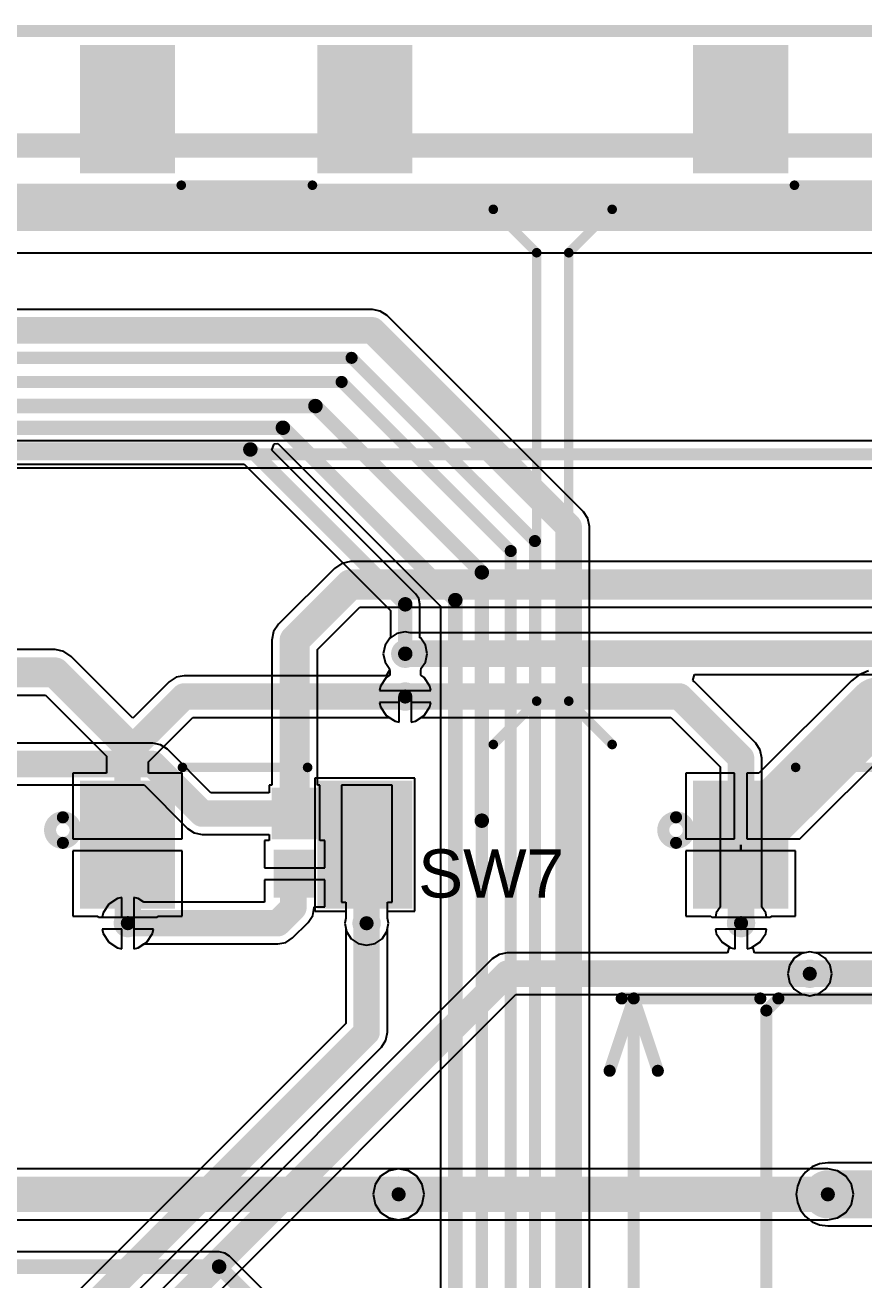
# Model space of a CAD drawing. Header units: millimetres. Extents: x 0 to 214, y 0 to 214.
# Drawn here: x 4.584 to 5.28, y 3.28 to 4.321 of the extents above; entities that cross this region are included whole.
import ezdxf

# ---------------------------------------------------------------- set-up
doc = ezdxf.new("R2010")
doc.units = ezdxf.units.MM
doc.header["$MEASUREMENT"] = 0
for name, color, linetype in [('BottomLayer', 5, 'Continuous'), ('BottomPaste', 16, 'Continuous'), ('BottomSolder', 6, 'Continuous'), ('Mechanical1', 6, 'Continuous'), ('Mechanical2', 216, 'Continuous'), ('TopLayer', 1, 'Continuous'), ('TopOverlay', 2, 'Continuous'), ('TopPaste', 8, 'Continuous'), ('TopSolder', 216, 'Continuous'), ('ViaHoleLayer', 16, 'Continuous')]:
    doc.layers.add(name, color=color, linetype=linetype)
doc.styles.add('Arial', font='', dxfattribs={"height": 0.2})
doc.styles.get('Arial').set_extended_font_data('Arial')

# ---------------------------------------------------------------- blocks, each defined once
blk = doc.blocks.new('TL3300CF160Q_234')
at = {"layer": 'TopLayer'}
for points in [[(-0.2559, 0.063), (-0.3543, 0.063), (-0.3543, 0.1339), (-0.2559, 0.1339)], [(0.3543, 0.063), (0.2559, 0.063), (0.2559, 0.1339), (0.3543, 0.1339)], [(-0.2559, -0.1339), (-0.3543, -0.1339), (-0.3543, -0.063), (-0.2559, -0.063)], [(0.3543, -0.1339), (0.2559, -0.1339), (0.2559, -0.063), (0.3543, -0.063)]]:
    blk.add_hatch(color=1, dxfattribs=at).paths.add_polyline_path(points)
at = {"layer": 'TopPaste'}
for points in [[(-0.2559, 0.063), (-0.3543, 0.063), (-0.3543, 0.1339), (-0.2559, 0.1339)], [(0.3543, 0.063), (0.2559, 0.063), (0.2559, 0.1339), (0.3543, 0.1339)], [(-0.2559, -0.1339), (-0.3543, -0.1339), (-0.3543, -0.063), (-0.2559, -0.063)], [(0.3543, -0.1339), (0.2559, -0.1339), (0.2559, -0.063), (0.3543, -0.063)]]:
    blk.add_hatch(color=8, dxfattribs=at).paths.add_polyline_path(points)
at = {"layer": 'TopSolder'}
for points in [[(-0.2519, 0.059), (-0.3583, 0.059), (-0.3583, 0.1379), (-0.2519, 0.1379)], [(0.3583, 0.059), (0.2519, 0.059), (0.2519, 0.1379), (0.3583, 0.1379)], [(-0.2519, -0.1379), (-0.3583, -0.1379), (-0.3583, -0.059), (-0.2519, -0.059)], [(0.3583, -0.1379), (0.2519, -0.1379), (0.2519, -0.059), (0.3583, -0.059)]]:
    blk.add_hatch(color=216, dxfattribs=at).paths.add_polyline_path(points)
at = {"layer": 'TopOverlay', "const_width": 0.00787}
for points in [[(-0.186, 0.241), (-0.222, 0.205)], [(-0.186, 0.241), (0.186, 0.241)], [(0.186, 0.241), (0.222, 0.205)], [(-0.241, 0.0528), (-0.241, -0.051)], [(0.242, 0.0538), (0.242, -0.055)], [(-0.222, -0.205), (-0.186, -0.241)], [(0.222, -0.205), (0.186, -0.241)], [(-0.186, -0.241), (0.186, -0.241)]]:
    blk.add_lwpolyline(points, dxfattribs=at)
at = {"layer": 'TopOverlay'}
for points, const_width in [([(-0.188, 0.241, 1), (-0.184, 0.241, 1)], 0.00394), ([(-0.188, 0.241, 1), (-0.184, 0.241, 1)], 0.00394), ([(0.184, 0.241, 1), (0.188, 0.241, 1)], 0.00394), ([(0.184, 0.241, 1), (0.188, 0.241, 1)], 0.00394), ([(-0.224, 0.205, 1), (-0.22, 0.205, 1)], 0.00394), ([(0.22, 0.205, 1), (0.224, 0.205, 1)], 0.00394), ([(-0.2824, 0.152, 1), (-0.3036, 0.152, 1)], 0.01), ([(-0.3061, 0.152, 1), (-0.3011, 0.152, 1)], 0.005), ([(-0.2849, 0.152, 1), (-0.2799, 0.152, 1)], 0.005), ([(-0.243, 0.0528, 1), (-0.239, 0.0528, 1)], 0.00394), ([(0.24, 0.0538, 1), (0.244, 0.0538, 1)], 0.00394), ([(-0.243, -0.051, 1), (-0.239, -0.051, 1)], 0.00394), ([(0.24, -0.055, 1), (0.244, -0.055, 1)], 0.00394), ([(-0.224, -0.205, 1), (-0.22, -0.205, 1)], 0.00394), ([(0.22, -0.205, 1), (0.224, -0.205, 1)], 0.00394), ([(-0.188, -0.241, 1), (-0.184, -0.241, 1)], 0.00394), ([(-0.188, -0.241, 1), (-0.184, -0.241, 1)], 0.00394), ([(0.184, -0.241, 1), (0.188, -0.241, 1)], 0.00394), ([(0.184, -0.241, 1), (0.188, -0.241, 1)], 0.00394)]:
    blk.add_lwpolyline(points, format="xyb", close=True, dxfattribs=dict(at, const_width=const_width))
blk = doc.blocks.new('RES_0603_B_247')
at = {"layer": 'BottomLayer'}
for points in [[(-0.045, -0.0175), (-0.045, 0.0175), (-0.015, 0.0175), (-0.015, -0.0175)], [(0.015, -0.0175), (0.015, 0.0175), (0.045, 0.0175), (0.045, -0.0175)]]:
    blk.add_hatch(color=5, dxfattribs=at).paths.add_polyline_path(points)
at = {"layer": 'BottomPaste'}
for points in [[(-0.045, -0.0175), (-0.045, 0.0175), (-0.015, 0.0175), (-0.015, -0.0175)], [(0.015, -0.0175), (0.015, 0.0175), (0.045, 0.0175), (0.045, -0.0175)]]:
    blk.add_hatch(color=16, dxfattribs=at).paths.add_polyline_path(points)
at = {"layer": 'BottomSolder'}
for points in [[(-0.049, -0.0215), (-0.049, 0.0215), (-0.011, 0.0215), (-0.011, -0.0215)], [(0.011, -0.0215), (0.011, 0.0215), (0.049, 0.0215), (0.049, -0.0215)]]:
    blk.add_hatch(color=6, dxfattribs=at).paths.add_polyline_path(points)
blk = doc.blocks.new('C__0603_B_258')
at = {"layer": 'BottomLayer'}
for points in [[(-0.045, -0.0175), (-0.045, 0.0175), (-0.015, 0.0175), (-0.015, -0.0175)], [(0.015, -0.0175), (0.015, 0.0175), (0.045, 0.0175), (0.045, -0.0175)]]:
    blk.add_hatch(color=5, dxfattribs=at).paths.add_polyline_path(points)
at = {"layer": 'BottomPaste'}
for points in [[(-0.045, -0.0175), (-0.045, 0.0175), (-0.015, 0.0175), (-0.015, -0.0175)], [(0.015, -0.0175), (0.015, 0.0175), (0.045, 0.0175), (0.045, -0.0175)]]:
    blk.add_hatch(color=16, dxfattribs=at).paths.add_polyline_path(points)
at = {"layer": 'BottomSolder'}
for points in [[(-0.0474, -0.0199), (-0.0474, 0.0199), (-0.0126, 0.0199), (-0.0126, -0.0199)], [(0.0126, -0.0199), (0.0126, 0.0199), (0.0474, 0.0199), (0.0474, -0.0199)]]:
    blk.add_hatch(color=6, dxfattribs=at).paths.add_polyline_path(points)
blk = doc.blocks.new('TL3300CF160Q_272')
at = {"layer": 'TopLayer'}
for points in [[(-0.2559, 0.063), (-0.3543, 0.063), (-0.3543, 0.1339), (-0.2559, 0.1339)], [(0.3543, 0.063), (0.2559, 0.063), (0.2559, 0.1339), (0.3543, 0.1339)], [(-0.2559, -0.1339), (-0.3543, -0.1339), (-0.3543, -0.063), (-0.2559, -0.063)], [(0.3543, -0.1339), (0.2559, -0.1339), (0.2559, -0.063), (0.3543, -0.063)]]:
    blk.add_hatch(color=1, dxfattribs=at).paths.add_polyline_path(points)
at = {"layer": 'TopPaste'}
for points in [[(-0.2559, 0.063), (-0.3543, 0.063), (-0.3543, 0.1339), (-0.2559, 0.1339)], [(0.3543, 0.063), (0.2559, 0.063), (0.2559, 0.1339), (0.3543, 0.1339)], [(-0.2559, -0.1339), (-0.3543, -0.1339), (-0.3543, -0.063), (-0.2559, -0.063)], [(0.3543, -0.1339), (0.2559, -0.1339), (0.2559, -0.063), (0.3543, -0.063)]]:
    blk.add_hatch(color=8, dxfattribs=at).paths.add_polyline_path(points)
at = {"layer": 'TopSolder'}
for points in [[(-0.2519, 0.059), (-0.3583, 0.059), (-0.3583, 0.1379), (-0.2519, 0.1379)], [(0.3583, 0.059), (0.2519, 0.059), (0.2519, 0.1379), (0.3583, 0.1379)], [(-0.2519, -0.1379), (-0.3583, -0.1379), (-0.3583, -0.059), (-0.2519, -0.059)], [(0.3583, -0.1379), (0.2519, -0.1379), (0.2519, -0.059), (0.3583, -0.059)]]:
    blk.add_hatch(color=216, dxfattribs=at).paths.add_polyline_path(points)
at = {"layer": 'TopOverlay', "const_width": 0.00787}
for points in [[(-0.186, 0.241), (-0.222, 0.205)], [(-0.186, 0.241), (0.186, 0.241)], [(0.186, 0.241), (0.222, 0.205)], [(-0.241, 0.0528), (-0.241, -0.051)], [(0.242, 0.0538), (0.242, -0.055)], [(-0.222, -0.205), (-0.186, -0.241)], [(0.222, -0.205), (0.186, -0.241)], [(-0.186, -0.241), (0.186, -0.241)]]:
    blk.add_lwpolyline(points, dxfattribs=at)
at = {"layer": 'TopOverlay'}
for points, const_width in [([(-0.188, 0.241, 1), (-0.184, 0.241, 1)], 0.00394), ([(-0.188, 0.241, 1), (-0.184, 0.241, 1)], 0.00394), ([(0.184, 0.241, 1), (0.188, 0.241, 1)], 0.00394), ([(0.184, 0.241, 1), (0.188, 0.241, 1)], 0.00394), ([(-0.224, 0.205, 1), (-0.22, 0.205, 1)], 0.00394), ([(0.22, 0.205, 1), (0.224, 0.205, 1)], 0.00394), ([(-0.2824, 0.152, 1), (-0.3036, 0.152, 1)], 0.01), ([(-0.3061, 0.152, 1), (-0.3011, 0.152, 1)], 0.005), ([(-0.2849, 0.152, 1), (-0.2799, 0.152, 1)], 0.005), ([(-0.243, 0.0528, 1), (-0.239, 0.0528, 1)], 0.00394), ([(0.24, 0.0538, 1), (0.244, 0.0538, 1)], 0.00394), ([(-0.243, -0.051, 1), (-0.239, -0.051, 1)], 0.00394), ([(0.24, -0.055, 1), (0.244, -0.055, 1)], 0.00394), ([(-0.224, -0.205, 1), (-0.22, -0.205, 1)], 0.00394), ([(0.22, -0.205, 1), (0.224, -0.205, 1)], 0.00394), ([(-0.188, -0.241, 1), (-0.184, -0.241, 1)], 0.00394), ([(-0.188, -0.241, 1), (-0.184, -0.241, 1)], 0.00394), ([(0.184, -0.241, 1), (0.188, -0.241, 1)], 0.00394), ([(0.184, -0.241, 1), (0.188, -0.241, 1)], 0.00394)]:
    blk.add_lwpolyline(points, format="xyb", close=True, dxfattribs=dict(at, const_width=const_width))

msp = doc.modelspace()

# ---------------------------------------------------------------- hatches: boundary and pattern name
at = {"layer": 'BottomLayer'}
h = msp.add_hatch(color=5, dxfattribs=at)
edge = h.paths.add_edge_path()
edge.add_arc((4.8995, 3.7995), 0.0118, 0, 360)
h = msp.add_hatch(color=5, dxfattribs=at)
edge = h.paths.add_edge_path()
edge.add_arc((4.8995, 3.764), 0.0118, 0, 360)
h = msp.add_hatch(color=5, dxfattribs=at)
edge = h.paths.add_edge_path()
edge.add_arc((4.6694, 3.576), 0.0118, 0, 360)
h = msp.add_hatch(color=5, dxfattribs=at)
edge = h.paths.add_edge_path()
edge.add_arc((4.8674, 3.5759), 0.0118, 0, 360)
h = msp.add_hatch(color=5, dxfattribs=at)
edge = h.paths.add_edge_path()
edge.add_arc((5.178, 3.576), 0.0118, 0, 360)
h = msp.add_hatch(color=5, dxfattribs=at)
edge = h.paths.add_edge_path()
edge.add_arc((5.235, 3.534), 0.0118, 0, 360)
h = msp.add_hatch(color=5, dxfattribs=at)
edge = h.paths.add_edge_path()
edge.add_arc((4.894, 3.351), 0.0118, 0, 360)
h = msp.add_hatch(color=5, dxfattribs=at)
edge = h.paths.add_edge_path()
edge.add_arc((5.25, 3.351), 0.0118, 0, 360)
at = {"layer": 'BottomSolder'}
h = msp.add_hatch(color=6, dxfattribs=at)
edge = h.paths.add_edge_path()
edge.add_arc((4.8995, 3.7995), 0.00591, 0, 360)
h = msp.add_hatch(color=6, dxfattribs=at)
edge = h.paths.add_edge_path()
edge.add_arc((4.8995, 3.764), 0.00591, 0, 360)
h = msp.add_hatch(color=6, dxfattribs=at)
edge = h.paths.add_edge_path()
edge.add_arc((4.6694, 3.576), 0.00591, 0, 360)
h = msp.add_hatch(color=6, dxfattribs=at)
edge = h.paths.add_edge_path()
edge.add_arc((4.8674, 3.5759), 0.00591, 0, 360)
h = msp.add_hatch(color=6, dxfattribs=at)
edge = h.paths.add_edge_path()
edge.add_arc((5.178, 3.576), 0.00591, 0, 360)
h = msp.add_hatch(color=6, dxfattribs=at)
edge = h.paths.add_edge_path()
edge.add_arc((5.235, 3.534), 0.00591, 0, 360)
h = msp.add_hatch(color=6, dxfattribs=at)
edge = h.paths.add_edge_path()
edge.add_arc((4.894, 3.351), 0.00591, 0, 360)
h = msp.add_hatch(color=6, dxfattribs=at)
edge = h.paths.add_edge_path()
edge.add_arc((5.25, 3.351), 0.00591, 0, 360)
at = {"layer": 'TopLayer'}
h = msp.add_hatch(color=1, dxfattribs=at)
edge = h.paths.add_edge_path()
edge.add_arc((4.8995, 3.7995), 0.0118, 0, 360)
h = msp.add_hatch(color=1, dxfattribs=at)
edge = h.paths.add_edge_path()
edge.add_arc((4.8995, 3.764), 0.0118, 0, 360)
h = msp.add_hatch(color=1, dxfattribs=at)
edge = h.paths.add_edge_path()
edge.add_arc((4.6694, 3.576), 0.0118, 0, 360)
h = msp.add_hatch(color=1, dxfattribs=at)
edge = h.paths.add_edge_path()
edge.add_arc((4.8674, 3.5759), 0.0118, 0, 360)
h = msp.add_hatch(color=1, dxfattribs=at)
edge = h.paths.add_edge_path()
edge.add_arc((5.178, 3.576), 0.0118, 0, 360)
h = msp.add_hatch(color=1, dxfattribs=at)
edge = h.paths.add_edge_path()
edge.add_arc((5.235, 3.534), 0.0118, 0, 360)
h = msp.add_hatch(color=1, dxfattribs=at)
edge = h.paths.add_edge_path()
edge.add_arc((4.894, 3.351), 0.0118, 0, 360)
h = msp.add_hatch(color=1, dxfattribs=at)
edge = h.paths.add_edge_path()
edge.add_arc((5.25, 3.351), 0.0118, 0, 360)
at = {"layer": 'TopSolder'}
h = msp.add_hatch(color=216, dxfattribs=at)
edge = h.paths.add_edge_path()
edge.add_arc((4.8995, 3.7995), 0.00591, 0, 360)
h = msp.add_hatch(color=216, dxfattribs=at)
edge = h.paths.add_edge_path()
edge.add_arc((4.8995, 3.764), 0.00591, 0, 360)
h = msp.add_hatch(color=216, dxfattribs=at)
edge = h.paths.add_edge_path()
edge.add_arc((4.6694, 3.576), 0.00591, 0, 360)
h = msp.add_hatch(color=216, dxfattribs=at)
edge = h.paths.add_edge_path()
edge.add_arc((4.8674, 3.5759), 0.00591, 0, 360)
h = msp.add_hatch(color=216, dxfattribs=at)
edge = h.paths.add_edge_path()
edge.add_arc((5.178, 3.576), 0.00591, 0, 360)
h = msp.add_hatch(color=216, dxfattribs=at)
edge = h.paths.add_edge_path()
edge.add_arc((5.235, 3.534), 0.00591, 0, 360)
h = msp.add_hatch(color=216, dxfattribs=at)
edge = h.paths.add_edge_path()
edge.add_arc((4.894, 3.351), 0.00591, 0, 360)
h = msp.add_hatch(color=216, dxfattribs=at)
edge = h.paths.add_edge_path()
edge.add_arc((5.25, 3.351), 0.00591, 0, 360)
at = {"layer": 'ViaHoleLayer'}
h = msp.add_hatch(color=16, dxfattribs=at)
edge = h.paths.add_edge_path()
edge.add_arc((4.8995, 3.7995), 0.00591, 0, 360)
h = msp.add_hatch(color=16, dxfattribs=at)
edge = h.paths.add_edge_path()
edge.add_arc((4.8995, 3.764), 0.00591, 0, 360)
h = msp.add_hatch(color=16, dxfattribs=at)
edge = h.paths.add_edge_path()
edge.add_arc((4.6694, 3.576), 0.00591, 0, 360)
h = msp.add_hatch(color=16, dxfattribs=at)
edge = h.paths.add_edge_path()
edge.add_arc((4.8674, 3.5759), 0.00591, 0, 360)
h = msp.add_hatch(color=16, dxfattribs=at)
edge = h.paths.add_edge_path()
edge.add_arc((5.178, 3.576), 0.00591, 0, 360)
h = msp.add_hatch(color=16, dxfattribs=at)
edge = h.paths.add_edge_path()
edge.add_arc((5.235, 3.534), 0.00591, 0, 360)
h = msp.add_hatch(color=16, dxfattribs=at)
edge = h.paths.add_edge_path()
edge.add_arc((4.894, 3.351), 0.00591, 0, 360)
h = msp.add_hatch(color=16, dxfattribs=at)
edge = h.paths.add_edge_path()
edge.add_arc((5.25, 3.351), 0.00591, 0, 360)

# ---------------------------------------------------------------- linework, layer by layer
at = {"layer": 'BottomLayer'}
for p, q in [((1.6233, 4.132), (5.7925, 4.132)), ((5.7024, 3.9762), (4.523, 3.9762)), ((4.5276, 3.9538), (5.707, 3.9538)), ((4.8468, 3.8744), (4.8407, 3.8703)), ((4.854, 3.8759), (4.8468, 3.8744)), ((5.859, 3.8759), (4.854, 3.8759)), ((4.8407, 3.8703), (4.7944, 3.8241)), ((4.8266, 3.8029), (4.8618, 3.8381)), ((4.8618, 3.8381), (5.8512, 3.8381)), ((4.7944, 3.8241), (4.7903, 3.818)), ((4.7903, 3.818), (4.7889, 3.8107)), ((4.7889, 3.8107), (4.7889, 3.6904)), ((4.8866, 3.8124), (4.8827, 3.8065)), ((4.8925, 3.8163), (4.8866, 3.8124)), ((4.8995, 3.8177), (4.8925, 3.8163)), ((4.9036, 3.8169), (4.8995, 3.8177)), ((5.3205, 3.8169), (4.9036, 3.8169)), ((4.8266, 3.6904), (4.8266, 3.8029)), ((4.8827, 3.8065), (4.8813, 3.7995)), ((4.8813, 3.7995), (4.8827, 3.7926)), ((4.8827, 3.7926), (4.8862, 3.7874)), ((4.8837, 3.7797), (4.8789, 3.7725)), ((4.8867, 3.7817), (4.8837, 3.7797)), ((4.8862, 3.7874), (4.8867, 3.7852)), ((4.8867, 3.7852), (4.8867, 3.7817)), ((5.1379, 3.7772), (5.1394, 3.7822)), ((5.1394, 3.7822), (5.3133, 3.7822)), ((4.8789, 3.7725), (4.8782, 3.769)), ((4.8782, 3.769), (4.8995, 3.769)), ((4.8995, 3.769), (4.8995, 3.764)), ((5.1393, 3.7763), (5.1379, 3.7772)), ((5.1903, 3.7253), (5.1393, 3.7763)), ((4.8945, 3.759), (4.8782, 3.759)), ((4.8782, 3.759), (4.8789, 3.7555)), ((4.8945, 3.7428), (4.8945, 3.759)), ((4.8995, 3.764), (4.9045, 3.764)), ((4.9045, 3.764), (4.9045, 3.7428)), ((4.8789, 3.7555), (4.8837, 3.7483)), ((4.8837, 3.7483), (4.891, 3.7435)), ((4.891, 3.7435), (4.8945, 3.7428)), ((4.9045, 3.7428), (4.908, 3.7435)), ((4.908, 3.7435), (4.9128, 3.7467)), ((4.9128, 3.7467), (5.1198, 3.7467)), ((5.1198, 3.7467), (5.1607, 3.7058)), ((4.69, 3.7253), (4.3151, 3.7253)), ((4.6966, 3.724), (4.69, 3.7253)), ((4.7023, 3.7203), (4.6966, 3.724)), ((4.7383, 3.6842), (4.7023, 3.7203)), ((5.194, 3.7196), (5.1903, 3.7253)), ((5.1903, 3.7253), (5.1903, 3.7253)), ((5.1953, 3.713), (5.194, 3.7196)), ((5.1953, 3.5893), (5.1953, 3.713)), ((5.1607, 3.7058), (5.1607, 3.5893)), ((4.3765, 3.6907), (4.6828, 3.6907)), ((4.6828, 3.6907), (4.7188, 3.6546)), ((4.7889, 3.6904), (4.7867, 3.6904)), ((4.7867, 3.6904), (4.7867, 3.6842)), ((4.8287, 3.6904), (4.8266, 3.6904)), ((4.8287, 3.6445), (4.8287, 3.6904)), ((4.8887, 3.6904), (4.8467, 3.6904)), ((4.8467, 3.6904), (4.8467, 3.6434)), ((4.8887, 3.6434), (4.8887, 3.6904)), ((4.7867, 3.6842), (4.7383, 3.6842)), ((4.7188, 3.6546), (4.7245, 3.6509)), ((4.7245, 3.6509), (4.7311, 3.6496)), ((4.7311, 3.6496), (4.7867, 3.6496)), ((4.7867, 3.6445), (4.7827, 3.6445)), ((4.7827, 3.6445), (4.7827, 3.622)), ((4.7867, 3.6496), (4.7867, 3.6445)), ((4.8327, 3.6445), (4.8287, 3.6445)), ((4.8327, 3.622), (4.8327, 3.6445)), ((4.8467, 3.6434), (4.8467, 3.6434)), ((4.8467, 3.6434), (4.8467, 3.6405)), ((4.8467, 3.6405), (4.8467, 3.6405)), ((4.8467, 3.6405), (4.8467, 3.5935)), ((4.8887, 3.6405), (4.8887, 3.6434)), ((4.8887, 3.6434), (4.8887, 3.6434)), ((4.8887, 3.5935), (4.8887, 3.6405)), ((4.8887, 3.6405), (4.8887, 3.6405)), ((4.7827, 3.622), (4.8077, 3.622)), ((4.8077, 3.622), (4.8327, 3.622)), ((4.8077, 3.612), (4.7827, 3.612)), ((4.7827, 3.612), (4.7827, 3.5933)), ((4.8327, 3.612), (4.8077, 3.612)), ((4.8327, 3.5895), (4.8327, 3.612)), ((4.6537, 3.5917), (4.6488, 3.5845)), ((4.6609, 3.5965), (4.6537, 3.5917)), ((4.6644, 3.5972), (4.6609, 3.5965)), ((4.6644, 3.581), (4.6644, 3.5972)), ((4.6779, 3.5965), (4.6744, 3.5972)), ((4.6744, 3.5972), (4.6744, 3.576)), ((4.6827, 3.5933), (4.6779, 3.5965)), ((4.7827, 3.5933), (4.6827, 3.5933)), ((4.8467, 3.5935), (4.8501, 3.5935)), ((4.8501, 3.5935), (4.8501, 3.5801)), ((4.8848, 3.5801), (4.8848, 3.5935)), ((4.8848, 3.5935), (4.8887, 3.5935)), ((4.6488, 3.5845), (4.6481, 3.581)), ((4.8189, 3.5766), (4.8227, 3.5823)), ((4.8227, 3.5823), (4.824, 3.5889)), ((4.824, 3.5889), (4.824, 3.5895)), ((4.824, 3.5895), (4.8327, 3.5895)), ((5.1575, 3.5845), (5.1568, 3.581)), ((5.1607, 3.5893), (5.1575, 3.5845)), ((5.1985, 3.5845), (5.1953, 3.5893)), ((5.1992, 3.581), (5.1985, 3.5845)), ((4.6481, 3.581), (4.6644, 3.581)), ((4.6644, 3.571), (4.6481, 3.571)), ((4.6481, 3.571), (4.6488, 3.5675)), ((4.6644, 3.5548), (4.6644, 3.571)), ((4.6744, 3.576), (4.6744, 3.5548)), ((4.8061, 3.5637), (4.8189, 3.5766)), ((4.8501, 3.5801), (4.8493, 3.5759)), ((4.8493, 3.5759), (4.8501, 3.5717)), ((4.8501, 3.5717), (4.8501, 3.4926)), ((4.8856, 3.5759), (4.8848, 3.5801)), ((4.8848, 3.5717), (4.8856, 3.5759)), ((4.8848, 3.4854), (4.8848, 3.5717)), ((5.1568, 3.581), (5.1992, 3.581)), ((5.1992, 3.571), (5.1568, 3.571)), ((5.1568, 3.571), (5.1575, 3.5675)), ((5.1985, 3.5675), (5.1992, 3.571)), ((4.6488, 3.5675), (4.6537, 3.5603)), ((4.8004, 3.56), (4.8061, 3.5637)), ((5.1575, 3.5675), (5.1623, 3.5603)), ((5.1937, 3.5603), (5.1985, 3.5675)), ((4.6537, 3.5603), (4.6609, 3.5555)), ((4.6609, 3.5555), (4.6644, 3.5548)), ((4.6744, 3.5548), (4.6779, 3.5555)), ((4.6779, 3.5555), (4.6827, 3.5587)), ((4.6827, 3.5587), (4.7938, 3.5587)), ((4.7938, 3.5587), (4.8004, 3.56)), ((4.984, 3.5513), (4.9774, 3.55)), ((5.1667, 3.5513), (4.984, 3.5513)), ((5.1623, 3.5603), (5.1682, 3.5563)), ((5.1682, 3.5563), (5.1667, 3.5513)), ((5.1878, 3.5563), (5.1937, 3.5603)), ((5.1893, 3.5513), (5.1878, 3.5563)), ((5.2308, 3.5513), (5.1893, 3.5513)), ((5.235, 3.5522), (5.2308, 3.5513)), ((5.2419, 3.5508), (5.235, 3.5522)), ((5.2478, 3.5468), (5.2419, 3.5508)), ((4.9717, 3.5463), (4.6747, 3.2493)), ((4.9774, 3.55), (4.9717, 3.5463)), ((5.2518, 3.5409), (5.2478, 3.5468)), ((5.2532, 3.534), (5.2518, 3.5409)), ((5.2518, 3.5271), (5.2532, 3.534)), ((5.2419, 3.5172), (5.2478, 3.5212)), ((5.2478, 3.5212), (5.2518, 3.5271)), ((4.7043, 3.2298), (4.9912, 3.5167)), ((4.9912, 3.5167), (5.2308, 3.5167)), ((5.2308, 3.5167), (5.235, 3.5158)), ((5.235, 3.5158), (5.2419, 3.5172)), ((4.8501, 3.4926), (4.6187, 3.2613)), ((4.8797, 3.4732), (4.8834, 3.4788)), ((4.8834, 3.4788), (4.8848, 3.4854)), ((4.6483, 3.2418), (4.8797, 3.4732)), ((4.879, 3.366), (4.8744, 3.3591)), ((4.8859, 3.3706), (4.879, 3.366)), ((4.894, 3.3722), (4.8859, 3.3706)), ((5.25, 3.3722), (4.894, 3.3722)), ((5.2581, 3.3706), (5.25, 3.3722)), ((5.265, 3.366), (5.2581, 3.3706)), ((5.2696, 3.3591), (5.265, 3.366)), ((4.8744, 3.3591), (4.8728, 3.351)), ((5.2712, 3.351), (5.2696, 3.3591)), ((4.8728, 3.351), (4.8744, 3.3429)), ((4.8744, 3.3429), (4.879, 3.336)), ((5.265, 3.336), (5.2696, 3.3429)), ((5.2696, 3.3429), (5.2712, 3.351)), ((4.879, 3.336), (4.8859, 3.3314)), ((4.8859, 3.3314), (4.894, 3.3298)), ((5.25, 3.3298), (5.2581, 3.3314)), ((5.2581, 3.3314), (5.265, 3.336)), ((4.894, 3.3298), (5.25, 3.3298))]:
    msp.add_line(p, q, dxfattribs=at)
for points, const_width in [([(1.7748, 4.2212), (6.1858, 4.2212)], 0.02), ([(1.752, 4.1699), (6.1461, 4.1699)], 0.0394), ([(4.523, 3.965), (5.707, 3.965)], 0.01), ([(4.8077, 3.8107), (4.854, 3.857)], 0.025), ([(4.854, 3.857), (5.859, 3.857)], 0.025), ([(4.8077, 3.6692), (4.8077, 3.8107)], 0.025), ([(4.8995, 3.7995), (5.3205, 3.7995)], 0.022), ([(4.8995, 3.764), (5.127, 3.764)], 0.022), ([(5.127, 3.764), (5.178, 3.713)], 0.022), ([(4.303, 3.708), (4.69, 3.708)], 0.022), ([(4.69, 3.708), (4.7311, 3.6669)], 0.022), ([(5.178, 3.576), (5.178, 3.713)], 0.022), ([(4.7311, 3.6669), (4.8055, 3.6669)], 0.022), ([(4.8055, 3.6669), (4.8077, 3.6692)], 0.022), ([(4.8077, 3.6669), (4.8077, 3.6692)], 0.025), ([(4.8677, 3.6669), (4.8677, 3.669)], 0.022), ([(4.8677, 3.617), (4.8677, 3.6669)], 0.022), ([(4.8067, 3.6159), (4.8077, 3.617)], 0.022), ([(4.8067, 3.5889), (4.8067, 3.6159)], 0.022), ([(4.8674, 3.5759), (4.8674, 3.6167)], 0.022), ([(4.7938, 3.576), (4.8067, 3.5889)], 0.022), ([(4.6694, 3.576), (4.7938, 3.576)], 0.022), ([(4.8674, 3.4854), (4.8674, 3.5759)], 0.022), ([(4.687, 3.237), (4.984, 3.534)], 0.022), ([(4.984, 3.534), (5.235, 3.534)], 0.022), ([(4.631, 3.249), (4.8674, 3.4854)], 0.022), ([(4.894, 3.351), (5.25, 3.351)], 0.0295)]:
    msp.add_lwpolyline(points, dxfattribs=dict(at, const_width=const_width))
for points, const_width in [([(4.8477, 3.857, 1), (4.8602, 3.857, 1)], 0.0125), ([(4.8477, 3.857, 1), (4.8602, 3.857, 1)], 0.0125), ([(4.8015, 3.8107, 1), (4.814, 3.8107, 1)], 0.0125), ([(4.8015, 3.8107, 1), (4.814, 3.8107, 1)], 0.0125), ([(4.894, 3.7995, 1), (4.905, 3.7995, 1)], 0.011), ([(4.894, 3.764, 1), (4.905, 3.764, 1)], 0.011), ([(5.1215, 3.764, 1), (5.1325, 3.764, 1)], 0.011), ([(5.1215, 3.764, 1), (5.1325, 3.764, 1)], 0.011), ([(4.6845, 3.708, 1), (4.6955, 3.708, 1)], 0.011), ([(4.6845, 3.708, 1), (4.6955, 3.708, 1)], 0.011), ([(5.1725, 3.713, 1), (5.1835, 3.713, 1)], 0.011), ([(5.1725, 3.713, 1), (5.1835, 3.713, 1)], 0.011), ([(4.7256, 3.6669, 1), (4.7366, 3.6669, 1)], 0.011), ([(4.7256, 3.6669, 1), (4.7366, 3.6669, 1)], 0.011), ([(4.8, 3.6669, 1), (4.811, 3.6669, 1)], 0.011), ([(4.8, 3.6669, 1), (4.811, 3.6669, 1)], 0.011), ([(4.8015, 3.6692, 1), (4.814, 3.6692, 1)], 0.0125), ([(4.8015, 3.6692, 1), (4.814, 3.6692, 1)], 0.0125), ([(4.8015, 3.6669, 1), (4.814, 3.6669, 1)], 0.0125), ([(4.8022, 3.6692, 1), (4.8132, 3.6692, 1)], 0.011), ([(4.8622, 3.669, 1), (4.8732, 3.669, 1)], 0.011), ([(4.8622, 3.6669, 1), (4.8732, 3.6669, 1)], 0.011), ([(4.8622, 3.6669, 1), (4.8732, 3.6669, 1)], 0.011), ([(4.8012, 3.6159, 1), (4.8122, 3.6159, 1)], 0.011), ([(4.8012, 3.6159, 1), (4.8122, 3.6159, 1)], 0.011), ([(4.8022, 3.617, 1), (4.8132, 3.617, 1)], 0.011), ([(4.8619, 3.6167, 1), (4.8729, 3.6167, 1)], 0.011), ([(4.8622, 3.617, 1), (4.8732, 3.617, 1)], 0.011), ([(4.8012, 3.5889, 1), (4.8122, 3.5889, 1)], 0.011), ([(4.8012, 3.5889, 1), (4.8122, 3.5889, 1)], 0.011), ([(4.6639, 3.576, 1), (4.6749, 3.576, 1)], 0.011), ([(4.7883, 3.576, 1), (4.7993, 3.576, 1)], 0.011), ([(4.7883, 3.576, 1), (4.7993, 3.576, 1)], 0.011), ([(4.8619, 3.5759, 1), (4.8729, 3.5759, 1)], 0.011), ([(4.8619, 3.5759, 1), (4.8729, 3.5759, 1)], 0.011), ([(5.1725, 3.576, 1), (5.1835, 3.576, 1)], 0.011), ([(4.9785, 3.534, 1), (4.9895, 3.534, 1)], 0.011), ([(4.9785, 3.534, 1), (4.9895, 3.534, 1)], 0.011), ([(5.2295, 3.534, 1), (5.2405, 3.534, 1)], 0.011), ([(4.8619, 3.4854, 1), (4.8729, 3.4854, 1)], 0.011), ([(4.8619, 3.4854, 1), (4.8729, 3.4854, 1)], 0.011), ([(4.8866, 3.351, 1), (4.9014, 3.351, 1)], 0.0148), ([(5.2426, 3.351, 1), (5.2574, 3.351, 1)], 0.0148)]:
    msp.add_lwpolyline(points, format="xyb", close=True, dxfattribs=dict(at, const_width=const_width))
at = {"layer": 'Mechanical1', "const_width": 0.01}
for points in [[(5.069, 3.4535), (5.089, 3.5135)], [(5.079, 3.5135), (5.194, 3.5135)], [(5.089, 3.5135), (5.109, 3.4535)], [(5.089, 3.1682), (5.089, 3.5135)], [(5.199, 3.5035), (5.209, 3.5135)], [(5.199, 2.303), (5.199, 3.5035)], [(5.209, 3.5135), (5.779, 3.5135)]]:
    msp.add_lwpolyline(points, dxfattribs=at)
at = {"layer": 'Mechanical1', "const_width": 0.005}
for points in [[(5.0765, 3.5135, 1), (5.0815, 3.5135, 1)], [(5.0865, 3.5135, 1), (5.0915, 3.5135, 1)], [(5.0865, 3.5135, 1), (5.0915, 3.5135, 1)], [(5.0865, 3.5135, 1), (5.0915, 3.5135, 1)], [(5.1915, 3.5135, 1), (5.1965, 3.5135, 1)], [(5.1965, 3.5035, 1), (5.2015, 3.5035, 1)], [(5.1965, 3.5035, 1), (5.2015, 3.5035, 1)], [(5.2065, 3.5135, 1), (5.2115, 3.5135, 1)], [(5.2065, 3.5135, 1), (5.2115, 3.5135, 1)], [(5.0665, 3.4535, 1), (5.0715, 3.4535, 1)], [(5.1065, 3.4535, 1), (5.1115, 3.4535, 1)]]:
    msp.add_lwpolyline(points, format="xyb", close=True, dxfattribs=at)
at = {"layer": 'Mechanical2', "const_width": 0.01}
msp.add_lwpolyline([(-0.1059, 4.3161), (6.8091, 4.3161)], dxfattribs=at)
at = {"layer": 'TopLayer'}
for p, q in [((1.6575, 4.132), (5.8555, 4.132)), ((4.8722, 4.0851), (1.6587, 4.0851)), ((4.8788, 4.0838), (4.8722, 4.0851)), ((4.8844, 4.0801), (4.8788, 4.0838)), ((5.0473, 3.9173), (4.8844, 4.0801)), ((4.7888, 3.9685), (4.7907, 3.9737)), ((4.9081, 3.8492), (4.7888, 3.9685)), ((4.7907, 3.9737), (4.7937, 3.974)), ((4.7937, 3.974), (4.9288, 3.8389)), ((1.5233, 3.9568), (4.7659, 3.9568)), ((4.7659, 3.9568), (4.8872, 3.8355)), ((5.051, 3.9116), (5.0473, 3.9173)), ((5.0523, 3.905), (5.051, 3.9116)), ((5.0523, 3.0512), (5.0523, 3.905)), ((4.9108, 3.8452), (4.9081, 3.8492)), ((4.9117, 3.8405), (4.9108, 3.8452)), ((4.8872, 3.8355), (4.8872, 3.8128)), ((4.9117, 3.8128), (4.9117, 3.8405)), ((4.9288, 3.8389), (4.9288, 3.06)), ((4.8866, 3.8124), (4.8827, 3.8065)), ((4.8872, 3.8128), (4.8866, 3.8124)), ((4.9123, 3.8124), (4.9117, 3.8128)), ((4.9163, 3.8065), (4.9123, 3.8124)), ((4.609, 3.8029), (4.224, 3.8029)), ((4.6162, 3.8014), (4.609, 3.8029)), ((4.6223, 3.7973), (4.6162, 3.8014)), ((4.8827, 3.8065), (4.8813, 3.7995)), ((4.9176, 3.7995), (4.9163, 3.8065)), ((4.6736, 3.7461), (4.6223, 3.7973)), ((4.8813, 3.7995), (4.8827, 3.7926)), ((4.8827, 3.7926), (4.8862, 3.7874)), ((4.9128, 3.7874), (4.9163, 3.7926)), ((4.9163, 3.7926), (4.9176, 3.7995)), ((4.7094, 3.78), (4.7037, 3.7763)), ((4.716, 3.7813), (4.7094, 3.78)), ((4.8837, 3.7813), (4.716, 3.7813)), ((4.8865, 3.786), (4.8837, 3.7813)), ((4.8862, 3.7874), (4.8865, 3.786)), ((4.9123, 3.7852), (4.9128, 3.7874)), ((4.9123, 3.7817), (4.9123, 3.7852)), ((4.9152, 3.7797), (4.9123, 3.7817)), ((4.92, 3.7725), (4.9152, 3.7797)), ((5.276, 3.7821), (5.2696, 3.7771)), ((5.2836, 3.7852), (5.276, 3.7821)), ((4.7037, 3.7763), (4.6736, 3.7461)), ((4.8995, 3.764), (4.8995, 3.769)), ((4.8995, 3.769), (4.9207, 3.769)), ((4.9207, 3.769), (4.92, 3.7725)), ((5.2696, 3.7771), (5.1927, 3.7003)), ((5.2696, 3.7771), (5.2696, 3.7771)), ((4.3107, 3.7651), (4.6012, 3.7651)), ((4.6012, 3.7651), (4.6518, 3.7146)), ((4.8945, 3.7428), (4.8945, 3.764)), ((4.8945, 3.764), (4.8995, 3.764)), ((4.9207, 3.759), (4.9045, 3.759)), ((4.9045, 3.759), (4.9045, 3.7428)), ((4.92, 3.7555), (4.9207, 3.759)), ((4.908, 3.7435), (4.9152, 3.7483)), ((4.9152, 3.7483), (4.92, 3.7555)), ((4.6864, 3.7099), (4.7232, 3.7467)), ((4.7232, 3.7467), (4.8862, 3.7467)), ((4.8862, 3.7467), (4.891, 3.7435)), ((4.891, 3.7435), (4.8945, 3.7428)), ((4.9045, 3.7428), (4.908, 3.7435)), ((5.2269, 3.646), (5.3046, 3.7237)), ((4.6518, 3.7146), (4.6518, 3.7003)), ((4.6864, 3.7003), (4.6864, 3.7099)), ((4.6518, 3.7003), (4.6237, 3.7003)), ((4.6237, 3.7003), (4.6237, 3.646)), ((4.7145, 3.7003), (4.6864, 3.7003)), ((4.7145, 3.646), (4.7145, 3.7003)), ((4.9074, 3.6963), (4.8245, 3.6963)), ((4.8245, 3.6963), (4.8245, 3.5858)), ((4.9074, 3.5858), (4.9074, 3.6963)), ((5.1727, 3.7003), (5.1323, 3.7003)), ((5.1323, 3.7003), (5.1323, 3.646)), ((5.1727, 3.646), (5.1727, 3.7003)), ((5.1927, 3.7003), (5.1827, 3.7003)), ((5.1827, 3.7003), (5.1827, 3.646)), ((4.6237, 3.646), (4.6691, 3.646)), ((4.6691, 3.646), (4.7145, 3.646)), ((5.1323, 3.646), (5.1727, 3.646)), ((5.1827, 3.646), (5.2269, 3.646)), ((4.6691, 3.636), (4.6237, 3.636)), ((4.6237, 3.636), (4.6237, 3.5818)), ((4.7145, 3.636), (4.6691, 3.636)), ((4.7145, 3.5818), (4.7145, 3.636)), ((5.1777, 3.636), (5.1323, 3.636)), ((5.1323, 3.636), (5.1323, 3.5818)), ((5.1777, 3.636), (5.1777, 3.641)), ((5.1777, 3.641), (5.1777, 3.641)), ((5.1777, 3.641), (5.1777, 3.636)), ((5.2231, 3.636), (5.1777, 3.636)), ((5.2231, 3.5818), (5.2231, 3.636)), ((4.6237, 3.5818), (4.6444, 3.5818)), ((4.6444, 3.5818), (4.645, 3.581)), ((4.6937, 3.581), (4.6944, 3.5818)), ((4.6944, 3.5818), (4.7145, 3.5818)), ((4.8245, 3.5858), (4.8501, 3.5858)), ((4.8501, 3.5858), (4.8501, 3.5801)), ((4.8848, 3.5801), (4.8848, 3.5858)), ((4.8848, 3.5858), (4.9074, 3.5858)), ((5.1323, 3.5818), (5.153, 3.5818)), ((5.153, 3.5818), (5.1537, 3.581)), ((5.2023, 3.581), (5.203, 3.5818)), ((5.203, 3.5818), (5.2231, 3.5818)), ((4.645, 3.581), (4.6937, 3.581)), ((4.6644, 3.571), (4.6481, 3.571)), ((4.6481, 3.571), (4.6488, 3.5675)), ((4.6644, 3.5548), (4.6644, 3.571)), ((4.6906, 3.571), (4.6744, 3.571)), ((4.6744, 3.571), (4.6744, 3.5548)), ((4.6899, 3.5675), (4.6906, 3.571)), ((4.8501, 3.5801), (4.8493, 3.5759)), ((4.8493, 3.5759), (4.8507, 3.569)), ((4.8842, 3.569), (4.8856, 3.5759)), ((4.8856, 3.5759), (4.8848, 3.5801)), ((5.1537, 3.581), (5.2023, 3.581)), ((5.173, 3.571), (5.1568, 3.571)), ((5.1568, 3.571), (5.1575, 3.5675)), ((5.173, 3.5548), (5.173, 3.571)), ((5.1992, 3.571), (5.183, 3.571)), ((5.183, 3.571), (5.183, 3.5548)), ((5.1985, 3.5675), (5.1992, 3.571)), ((4.6488, 3.5675), (4.6537, 3.5603)), ((4.6851, 3.5603), (4.6899, 3.5675)), ((4.8507, 3.569), (4.8546, 3.5631)), ((4.8546, 3.5631), (4.8605, 3.5591)), ((4.8744, 3.5591), (4.8803, 3.5631)), ((4.8803, 3.5631), (4.8842, 3.569)), ((5.1575, 3.5675), (5.1623, 3.5603)), ((5.1937, 3.5603), (5.1985, 3.5675)), ((4.6537, 3.5603), (4.6609, 3.5555)), ((4.6609, 3.5555), (4.6644, 3.5548)), ((4.6744, 3.5548), (4.6779, 3.5555)), ((4.6779, 3.5555), (4.6851, 3.5603)), ((4.8605, 3.5591), (4.8674, 3.5577)), ((4.8674, 3.5577), (4.8744, 3.5591)), ((5.1623, 3.5603), (5.1695, 3.5555)), ((5.1695, 3.5555), (5.173, 3.5548)), ((5.183, 3.5548), (5.1865, 3.5555)), ((5.1865, 3.5555), (5.1937, 3.5603)), ((5.2281, 3.5508), (5.2222, 3.5468)), ((5.235, 3.5522), (5.2281, 3.5508)), ((5.2392, 3.5513), (5.235, 3.5522)), ((5.3259, 3.5513), (5.2392, 3.5513)), ((5.2182, 3.5409), (5.2168, 3.534)), ((5.2222, 3.5468), (5.2182, 3.5409)), ((5.2168, 3.534), (5.2182, 3.5271)), ((5.2182, 3.5271), (5.2222, 3.5212)), ((5.2222, 3.5212), (5.2281, 3.5172)), ((5.2281, 3.5172), (5.235, 3.5158)), ((5.235, 3.5158), (5.2392, 3.5167)), ((5.2392, 3.5167), (5.3331, 3.5167)), ((5.2369, 3.3737), (5.2315, 3.3695)), ((5.2432, 3.3763), (5.2369, 3.3737)), ((5.25, 3.3772), (5.2432, 3.3763)), ((5.678, 3.3772), (5.25, 3.3772)), ((4.894, 3.3722), (4.2767, 3.3722)), ((4.9021, 3.3706), (4.894, 3.3722)), ((4.909, 3.366), (4.9021, 3.3706)), ((4.9136, 3.3591), (4.909, 3.366)), ((5.2273, 3.3641), (5.2247, 3.3578)), ((5.2315, 3.3695), (5.2273, 3.3641)), ((4.9152, 3.351), (4.9136, 3.3591)), ((5.2247, 3.3578), (5.2238, 3.351)), ((4.909, 3.336), (4.9136, 3.3429)), ((4.9136, 3.3429), (4.9152, 3.351)), ((5.2238, 3.351), (5.2247, 3.3442)), ((5.2247, 3.3442), (5.2273, 3.3379)), ((4.894, 3.3298), (4.9021, 3.3314)), ((4.9021, 3.3314), (4.909, 3.336)), ((5.2273, 3.3379), (5.2315, 3.3325)), ((5.2315, 3.3325), (5.2369, 3.3283)), ((4.239, 3.3298), (4.894, 3.3298)), ((5.2369, 3.3283), (5.2432, 3.3257)), ((5.2432, 3.3257), (5.25, 3.3248)), ((5.25, 3.3248), (5.6671, 3.3248)), ((4.7451, 3.3032), (4.1061, 3.3032)), ((4.7498, 3.3023), (4.7451, 3.3032)), ((4.7537, 3.2997), (4.7498, 3.3023)), ((4.8742, 3.1792), (4.7537, 3.2997))]:
    msp.add_line(p, q, dxfattribs=at)
for points, const_width in [([(1.575, 4.0678), (4.8722, 4.0678)], 0.022), ([(4.8722, 4.0678), (5.035, 3.905)], 0.022), ([(1.5179, 4.045), (4.855, 4.045)], 0.01), ([(4.855, 4.045), (5.007, 3.893)], 0.01), ([(1.5096, 4.025), (4.8467, 4.025)], 0.01), ([(4.8467, 4.025), (4.987, 3.8847)], 0.01), ([(1.0609, 4.005), (4.825, 4.005)], 0.012), ([(4.825, 4.005), (4.963, 3.867)], 0.012), ([(1.025, 3.987), (4.798, 3.987)], 0.012), ([(4.798, 3.987), (4.941, 3.844)], 0.012), ([(0.884, 3.969), (4.771, 3.969)], 0.012), ([(4.771, 3.969), (4.8995, 3.8405)], 0.012), ([(5.035, 3.047), (5.035, 3.905)], 0.022), ([(5.007, 2.9496), (5.007, 3.893)], 0.01), ([(4.987, 2.9579), (4.987, 3.8847)], 0.01), ([(4.963, 3.661), (4.963, 3.867)], 0.012), ([(4.8995, 3.7995), (4.8995, 3.8405)], 0.012), ([(4.941, 2.9586), (4.941, 3.844)], 0.012), ([(4.224, 3.784), (4.609, 3.784)], 0.025), ([(4.609, 3.784), (4.6691, 3.7239)], 0.025), ([(5.2019, 3.6653), (5.2917, 3.755)], 0.05), ([(5.2917, 3.755), (5.728, 3.755)], 0.05), ([(4.6691, 3.7171), (4.716, 3.764)], 0.022), ([(4.716, 3.764), (4.8995, 3.764)], 0.022), ([(4.6691, 3.641), (4.6691, 3.7171)], 0.022), ([(5.1777, 3.6548), (5.1881, 3.6653)], 0.05), ([(5.1881, 3.6653), (5.2019, 3.6653)], 0.05), ([(5.1777, 3.641), (5.1777, 3.6548)], 0.05), ([(4.848, 3.6555), (4.8674, 3.6361)], 0.022), ([(4.963, 2.9565), (4.963, 3.661)], 0.01), ([(4.6694, 3.576), (4.6694, 3.6408)], 0.022), ([(4.8674, 3.5759), (4.8674, 3.6361)], 0.022), ([(5.178, 3.576), (5.178, 3.6408)], 0.022), ([(5.235, 3.534), (5.3331, 3.534)], 0.022), ([(4.239, 3.351), (4.894, 3.351)], 0.0295), ([(5.25, 3.351), (5.678, 3.351)], 0.04), ([(4.101, 3.291), (4.7451, 3.291)], 0.012), ([(4.7451, 3.291), (4.8655, 3.1706)], 0.012)]:
    msp.add_lwpolyline(points, dxfattribs=dict(at, const_width=const_width))
for points, const_width in [([(4.8667, 4.0678, 1), (4.8777, 4.0678, 1)], 0.011), ([(4.8667, 4.0678, 1), (4.8777, 4.0678, 1)], 0.011), ([(4.8525, 4.045, 1), (4.8575, 4.045, 1)], 0.005), ([(4.8525, 4.045, 1), (4.8575, 4.045, 1)], 0.005), ([(4.8442, 4.025, 1), (4.8492, 4.025, 1)], 0.005), ([(4.8442, 4.025, 1), (4.8492, 4.025, 1)], 0.005), ([(4.822, 4.005, 1), (4.828, 4.005, 1)], 0.006), ([(4.822, 4.005, 1), (4.828, 4.005, 1)], 0.006), ([(4.795, 3.987, 1), (4.801, 3.987, 1)], 0.006), ([(4.795, 3.987, 1), (4.801, 3.987, 1)], 0.006), ([(4.768, 3.969, 1), (4.774, 3.969, 1)], 0.006), ([(4.768, 3.969, 1), (4.774, 3.969, 1)], 0.006), ([(5.0295, 3.905, 1), (5.0405, 3.905, 1)], 0.011), ([(5.0295, 3.905, 1), (5.0405, 3.905, 1)], 0.011), ([(5.0045, 3.893, 1), (5.0095, 3.893, 1)], 0.005), ([(5.0045, 3.893, 1), (5.0095, 3.893, 1)], 0.005), ([(4.9845, 3.8847, 1), (4.9895, 3.8847, 1)], 0.005), ([(4.9845, 3.8847, 1), (4.9895, 3.8847, 1)], 0.005), ([(4.96, 3.867, 1), (4.966, 3.867, 1)], 0.006), ([(4.96, 3.867, 1), (4.966, 3.867, 1)], 0.006), ([(4.8965, 3.8405, 1), (4.9025, 3.8405, 1)], 0.006), ([(4.8965, 3.8405, 1), (4.9025, 3.8405, 1)], 0.006), ([(4.938, 3.844, 1), (4.944, 3.844, 1)], 0.006), ([(4.938, 3.844, 1), (4.944, 3.844, 1)], 0.006), ([(4.8965, 3.7995, 1), (4.9025, 3.7995, 1)], 0.006), ([(4.6028, 3.784, 1), (4.6152, 3.784, 1)], 0.0125), ([(4.6028, 3.784, 1), (4.6152, 3.784, 1)], 0.0125), ([(5.2792, 3.755, 1), (5.3042, 3.755, 1)], 0.025), ([(5.2792, 3.755, 1), (5.3042, 3.755, 1)], 0.025), ([(4.7105, 3.764, 1), (4.7215, 3.764, 1)], 0.011), ([(4.7105, 3.764, 1), (4.7215, 3.764, 1)], 0.011), ([(4.894, 3.764, 1), (4.905, 3.764, 1)], 0.011), ([(4.6628, 3.7239, 1), (4.6753, 3.7239, 1)], 0.0125), ([(4.6636, 3.7171, 1), (4.6746, 3.7171, 1)], 0.011), ([(4.6636, 3.7171, 1), (4.6746, 3.7171, 1)], 0.011), ([(5.1756, 3.6653, 1), (5.2006, 3.6653, 1)], 0.025), ([(5.1756, 3.6653, 1), (5.2006, 3.6653, 1)], 0.025), ([(5.1894, 3.6653, 1), (5.2144, 3.6653, 1)], 0.025), ([(5.1894, 3.6653, 1), (5.2144, 3.6653, 1)], 0.025), ([(5.1652, 3.6548, 1), (5.1902, 3.6548, 1)], 0.025), ([(5.1652, 3.6548, 1), (5.1902, 3.6548, 1)], 0.025), ([(4.8425, 3.6555, 1), (4.8535, 3.6555, 1)], 0.011), ([(4.96, 3.661, 1), (4.966, 3.661, 1)], 0.006), ([(4.9605, 3.661, 1), (4.9655, 3.661, 1)], 0.005), ([(5.1652, 3.641, 1), (5.1902, 3.641, 1)], 0.025), ([(4.6636, 3.641, 1), (4.6746, 3.641, 1)], 0.011), ([(4.6639, 3.6408, 1), (4.6749, 3.6408, 1)], 0.011), ([(4.8619, 3.6361, 1), (4.8729, 3.6361, 1)], 0.011), ([(4.8619, 3.6361, 1), (4.8729, 3.6361, 1)], 0.011), ([(5.1725, 3.6408, 1), (5.1835, 3.6408, 1)], 0.011), ([(4.6639, 3.576, 1), (4.6749, 3.576, 1)], 0.011), ([(4.8619, 3.5759, 1), (4.8729, 3.5759, 1)], 0.011), ([(5.1725, 3.576, 1), (5.1835, 3.576, 1)], 0.011), ([(5.2295, 3.534, 1), (5.2405, 3.534, 1)], 0.011), ([(4.8866, 3.351, 1), (4.9014, 3.351, 1)], 0.0148), ([(5.24, 3.351, 1), (5.26, 3.351, 1)], 0.02), ([(4.7421, 3.291, 1), (4.7481, 3.291, 1)], 0.006), ([(4.7421, 3.291, 1), (4.7481, 3.291, 1)], 0.006)]:
    msp.add_lwpolyline(points, format="xyb", close=True, dxfattribs=dict(at, const_width=const_width))

# ---------------------------------------------------------------- block references
for name, p, rotation in [('TL3300CF160Q_234', (4.7675, 3.9462), 90), ('TL3300CF160Q_272', (5.2761, 3.9462), 90), ('RES_0603_B_247', (4.8377, 3.6669), 180)]:
    msp.add_blockref(name, p, dxfattribs=dict(rotation=rotation))
msp.add_blockref('C__0603_B_258', (4.8377, 3.617))

# ---------------------------------------------------------------- texts
at = {"layer": 'TopOverlay', "style": 'Arial'}
msp.add_text('SW7', height=0.04, dxfattribs=at).set_placement((4.9102, 3.5972))

doc.saveas('drawing.dxf')
